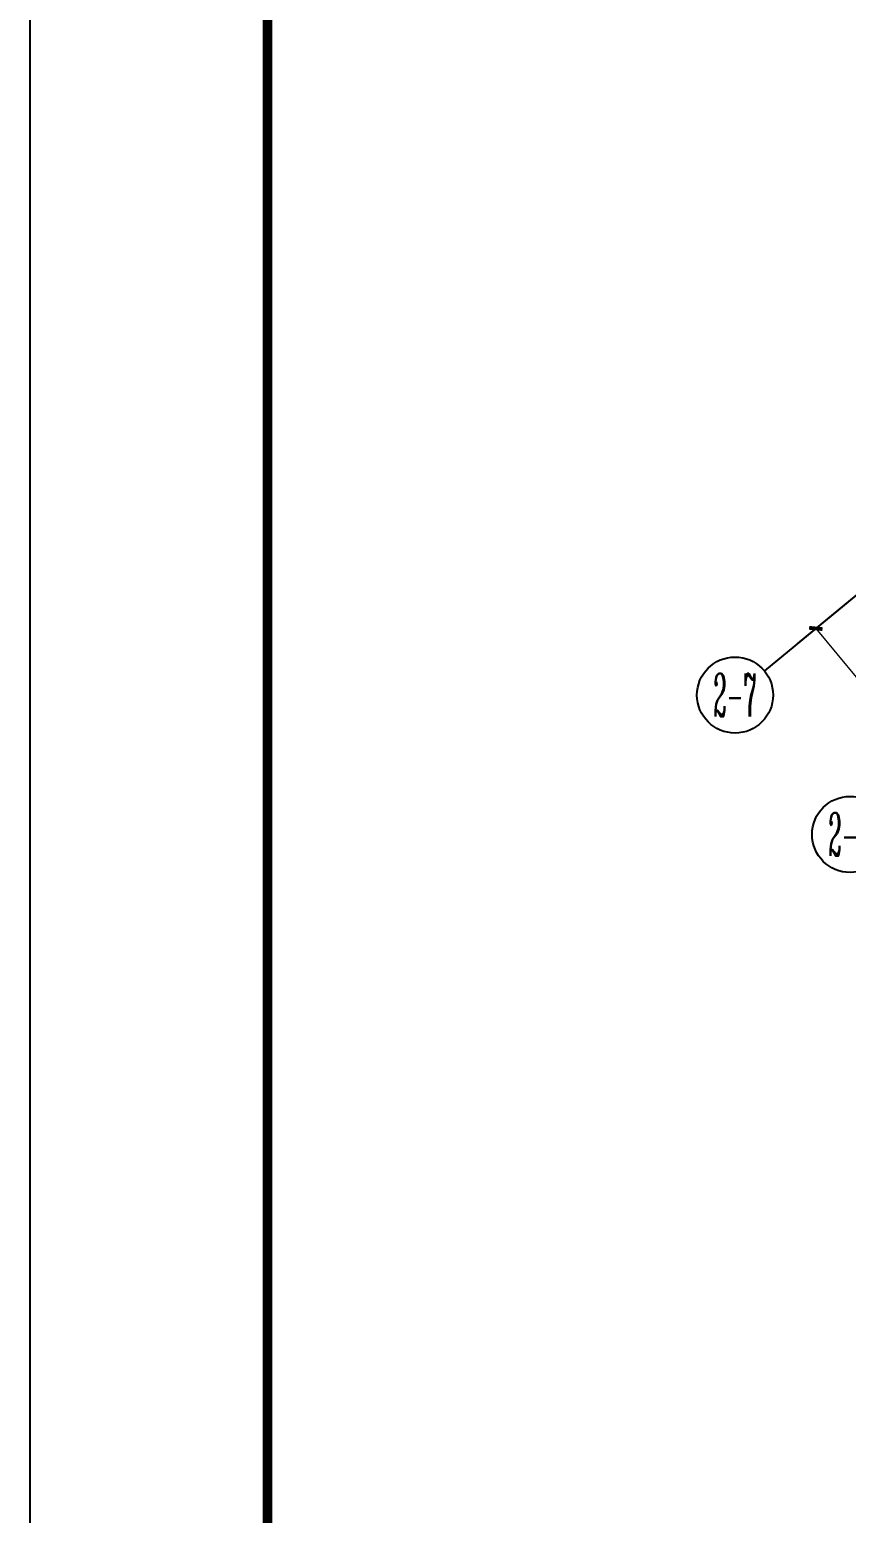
# Model space of a CAD drawing. Extents: x -7085 to 604621, y -1107727 to 606871.
# Drawn here: x 33764 to 42347, y 460332 to 475931 of the extents above; entities that cross this region are included whole.
import ezdxf
from ezdxf.enums import TextEntityAlignment as Align

# ---------------------------------------------------------------- set-up
doc = ezdxf.new("R2010")
doc.units = 0
doc.header["$LTSCALE"] = 1000
doc.header["$MEASUREMENT"] = 0
for name, color, linetype in [('AXIS', 3, 'Continuous'), ('AXIS_TEXT', 7, 'Continuous'), ('PUB_DIM', 3, 'Continuous'), ('TEL_TITLE', 7, 'Continuous')]:
    doc.layers.add(name, color=color, linetype=linetype)
doc.layers.add('建筑底图', color=8, linetype='Continuous', lineweight=5)
doc.styles.add('_TCH_AXIS', font='COMPLEX', dxfattribs={"bigfont": 'GBCBIG'})
doc.styles.add('_TCH_DIM_T3', font='SIMPLEX', dxfattribs={"width": 0.705882, "bigfont": 'GBCBIG'})
doc.styles.add('COMPLEX', font='COMPLEX')
doc.dimstyles.new('_TCH_ARCH&&100', dxfattribs={"dimtxt": 297.5, "dimasz": 100, "dimexe": 250, "dimexo": 300, "dimgap": 126.25, "dimtad": 1, "dimdec": 0, "dimzin": 0, "dimdsep": 46, "dimtxsty": '_TCH_DIM_T3', "dimblk": 'ARCHTICK', "dimcen": 0.09, "dimclrt": 7, "dimazin": 2, "dimtfac": 1, "dimtdec": 0, "dimtix": 1, "dimtmove": 2, "dimatfit": 3, "dimfxl": 0, "dimtolj": 1, "dimtzin": 0, "dimarcsym": 0})

# ---------------------------------------------------------------- blocks, each defined once
blk = doc.blocks.new('_AXISO')
blk.add_circle((0, 0), 0.5)
at = {"layer": 'AXIS_TEXT', "style": 'COMPLEX', "width": 1.041667}
blk.add_attdef('A', text='', height=0.56, dxfattribs=at).set_placement((-0.25, -0.28), (0.25, -0.28), align=Align.FIT)
blk = doc.blocks.new('_ArchTick')
at = {"color": 0, "linetype": 'ByBlock', "const_width": 0.4}
blk.add_lwpolyline([(-0.5, -0.5), (0.5, 0.5)], dxfattribs=at)
blk = doc.blocks.new('*D1631')
at = {"layer": 'Defpoints', "color": 0}
for p in [(44571, 471735), (55770, 458157), (53225, 456058)]:
    blk.add_point(p, dxfattribs=at)
at = {"layer": 'PUB_DIM', "color": 0, "lineweight": -2}
for p, q in [((44340, 471544), (41833, 469476)), ((42026, 469635), (53225, 456058)), ((55539, 457967), (53032, 455899))]:
    blk.add_line(p, q, dxfattribs=at)
at = {"layer": 'PUB_DIM', "color": 0, "lineweight": -2, "xscale": 100, "yscale": 100, "zscale": 100}
for p, rotation in [((42026, 469635), 129.5164780570852), ((53225, 456058), 309.5164780570851)]:
    blk.add_blockref('_ArchTick', p, dxfattribs=dict(at, rotation=rotation))
at = {"layer": 'PUB_DIM', "color": 7, "insert": (47837, 463021), "char_height": 297.5, "attachment_point": 5, "rotation": 309.5165, "style": '_TCH_DIM_T3'}
blk.add_mtext('\\A1;17600', dxfattribs=at)
blk = doc.blocks.new('1C')
at = {"layer": 'AXIS', "color": 8}
blk.add_line((44571.4, 471734.8), (41485.7, 469189.6), dxfattribs=at)
ref = blk.add_blockref('_AXISO', (41177.1, 468935.1), dxfattribs=dict(at, xscale=800, yscale=800, zscale=800))
ref.add_attrib('A', '2-7', dxfattribs={"layer": 'AXIS_TEXT', "color": 8, "height": 452.55, "style": '_TCH_AXIS', "width": 0.35}).set_placement((40950.8, 468708.8), (41403.4, 468708.8), align=Align.FIT)
ref = blk.add_blockref('_AXISO', (42386.1, 467469.4), dxfattribs=dict(at, xscale=800, yscale=800, zscale=800))
ref.add_attrib('A', '2-6', dxfattribs={"layer": 'AXIS_TEXT', "color": 8, "height": 452.55, "style": '_TCH_AXIS', "width": 0.35}).set_placement((42159.8, 467243.1), (42612.3, 467243.1), align=Align.FIT)
at = {"layer": 'PUB_DIM', "color": 8}
dim = blk.add_aligned_dim(p1=(44571.4, 471734.8), p2=(55770.3, 458157.4), distance=-3300, dimstyle='_TCH_ARCH&&100', dxfattribs=at)
dim.commit()
dim.dimension.update_dxf_attribs({"geometry": '*D1631', "text_midpoint": (47837.3, 463021.3)})

msp = doc.modelspace()

# ---------------------------------------------------------------- linework, layer by layer
at = {"layer": 'TEL_TITLE', "color": 4}
msp.add_lwpolyline([(33764.1, 446048), (93164.1, 446048), (93164.1, 488048), (33764.1, 488048)], close=True, dxfattribs=at)
at = {"layer": 'TEL_TITLE', "color": 4, "const_width": 100}
msp.add_lwpolyline([(36264.1, 447048), (92164.1, 447048), (92164.1, 487048), (36264.1, 487048)], close=True, dxfattribs=at)

# ---------------------------------------------------------------- block references
at = {"layer": '建筑底图'}
msp.add_blockref('1C', (0, 0), dxfattribs=at)

doc.saveas('drawing.dxf')
